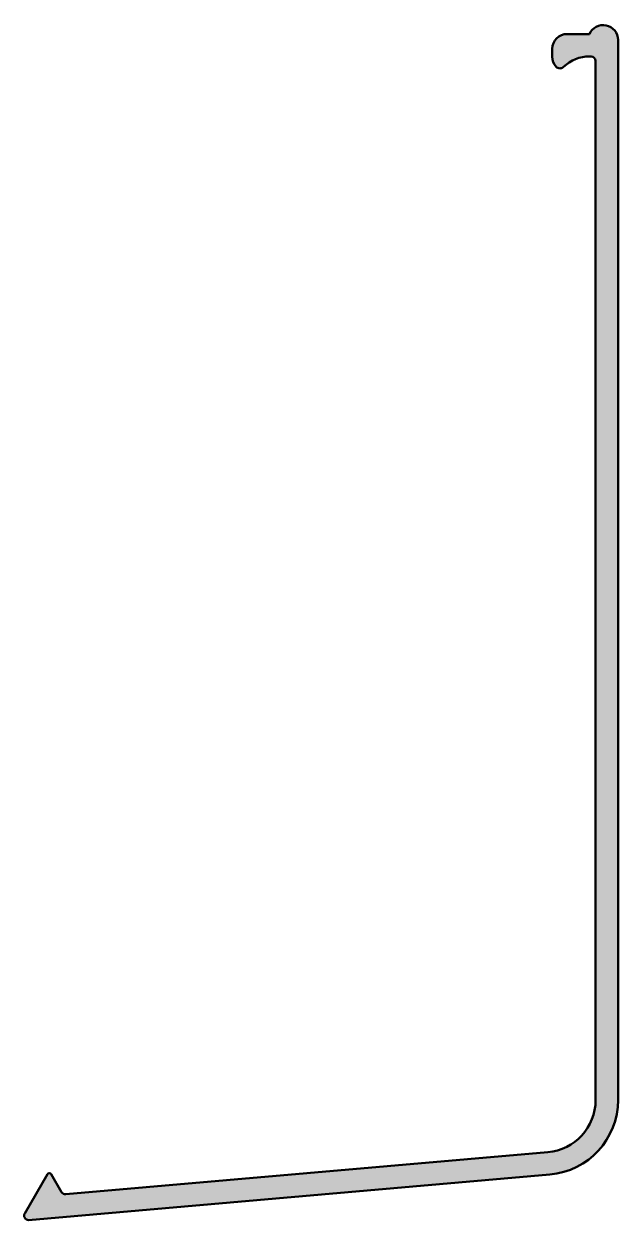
# Model space of a CAD drawing. Extents: x -39.7 to 0, y 0 to 80.
import ezdxf

# ---------------------------------------------------------------- set-up
doc = ezdxf.new("R2010")
doc.units = 0
doc.layers.add('0S-Alu contour', color=7, linetype='Continuous', lineweight=50)
doc.layers.add('0S-Alu hatch', color=252, linetype='Continuous', lineweight=25)

# ---------------------------------------------------------------- blocks, each defined once
blk = doc.blocks.new('485200__5F7F2138_EC8A_4442_9D81_560089F6FAC3_')
at = {"layer": '0S-Alu hatch'}
h = blk.add_hatch(color=256, dxfattribs=at)
edge = h.paths.add_edge_path()
edge.add_ellipse((-3.4, 77.8484027394611), major_axis=(-1.000000000000001, 0), ratio=1, start_angle=0, end_angle=42.41267658991728, ccw=False)
edge.add_line((-4.400000000000001, 77.8484027394611), (-4.4, 78.36))
edge.add_ellipse((-3.4, 78.36), major_axis=(-1, 0), ratio=1, start_angle=270.0000000000001, end_angle=360, ccw=False)
edge.add_line((-3.400000000000001, 79.35999999999999), (-1.916515138991165, 79.35999999999999))
edge.add_ellipse((-1.000000000000003, 78.96), major_axis=(-0.9999999999999992, 0), ratio=1, start_angle=180, end_angle=336.42182152179777, ccw=False)
edge.add_line((-3.7e-15, 78.96), (-3.1e-15, 8.031755530583837))
edge.add_ellipse((-5, 8.031755530583837), major_axis=(-4.999999999999994, 0), ratio=1, start_angle=95, end_angle=180, ccw=False)
edge.add_line((-4.564221286261709, 3.050782040125114), (-39.40000000000002, 0.0030463175753255))
edge.add_ellipse((-39.40000000000002, 0.3030463175753084), major_axis=(-0.2999999999999829, 0), ratio=1, start_angle=-29.99999999999909, end_angle=90.00000000000142, ccw=False)
edge.add_line((-39.65980762113535, 0.4530463175752982), (-38.14695634768197, 3.073381587491851))
edge.add_ellipse((-38.01705253711429, 2.998381587491834), major_axis=(-0.1500000000000233, 0), ratio=1, start_angle=210.0000000000024, end_angle=329.9999999999976, ccw=False)
edge.add_line((-37.88714872654661, 3.073381587491851), (-37.19556053912113, 1.875515708956442))
edge.add_arc((-36.9357529179858, 2.025515708956421), 0.2999999999999883, 209.9999999999966, 275.0000000000008)
edge.add_line((-36.9096061951615, 1.726657299528909), (-4.694954900383201, 4.545074087262733))
edge.add_arc((-5.00000000000003, 8.031755530583862), 3.50000000000002, 275.0000000000004, 360)
edge.add_line((-1.500000000000008, 8.031755530583851), (-1.5, 77.55999999999999))
edge.add_arc((-1.800000000000006, 77.55999999999997), 0.3000000000000058, 0, 89.99999999999895)
edge.add_line((-1.8, 77.85999999999999), (-1.9, 77.85999999999999))
edge.add_arc((-1.900000000000019, 75.36), 2.499999999999985, 89.99999999999957, 134.0034273488994)
edge.add_ellipse((-3.879898987322333, 77.40999999999998), major_axis=(-0.3499999999999959, 0), ratio=1, start_angle=42.412676589917226, end_angle=134.0034273489014, ccw=False)
at = {"layer": '0S-Alu contour', "color": 7}
for points in [[(-3.400000000000001, 79.35999999999999), (-1.916515138991165, 79.35999999999999)], [(-3.7e-15, 78.96), (-3.1e-15, 8.031755530583837)], [(-4.400000000000001, 77.8484027394611), (-4.4, 78.36)], [(-1.8, 77.85999999999999), (-1.9, 77.85999999999999)], [(-1.500000000000008, 8.031755530583851), (-1.5, 77.55999999999999)], [(-36.9096061951615, 1.726657299528909), (-4.694954900383201, 4.545074087262733)], [(-39.65980762113535, 0.4530463175752982), (-38.14695634768197, 3.073381587491851)], [(-4.564221286261709, 3.050782040125114), (-39.40000000000001, 0.0030463175753255)], [(-37.88714872654661, 3.073381587491851), (-37.19556053912113, 1.875515708956442)]]:
    blk.add_lwpolyline(points, dxfattribs=at)
at = {"layer": '0S-Alu contour', "color": 7, "extrusion": (0, 0, -1)}
for centre, radius, start, end in [((1.000000000000003, 78.96), 0.9999999999999992, 23.57817847820225, 180), ((3.4, 78.36), 1, 0, 89.99999999999991), ((3.4, 77.8484027394611), 1.000000000000001, 317.5873234100827, 0), ((3.879898987322333, 77.40999999999998), 0.3499999999999959, 225.9965726510987, 317.5873234100828), ((5, 8.031755530583837), 4.999999999999994, 180, 265), ((38.01705253711429, 2.998381587491834), 0.1500000000000233, 30.00000000000238, 149.9999999999976), ((39.40000000000002, 0.3030463175753084), 0.2999999999999829, 269.9999999999986, 29.99999999999911)]:
    blk.add_arc(centre, radius, start, end, dxfattribs=at)
at = {"layer": '0S-Alu contour', "color": 7}
for centre, radius, start, end in [((-1.900000000000019, 75.36), 2.499999999999985, 89.99999999999957, 134.0034273488994), ((-1.800000000000006, 77.55999999999997), 0.3000000000000058, 0, 89.99999999999895), ((-5.00000000000003, 8.031755530583862), 3.50000000000002, 275.0000000000004, 0), ((-36.9357529179858, 2.025515708956421), 0.2999999999999883, 209.9999999999966, 275.0000000000008)]:
    blk.add_arc(centre, radius, start, end, dxfattribs=at)
blk = doc.blocks.new('485200__FE2AFB94_843D_4222_BBEF_C7E2576CB032_')
at = {"layer": '0S-Alu contour', "color": 7}
blk.add_blockref('485200__5F7F2138_EC8A_4442_9D81_560089F6FAC3_', (0, 0), dxfattribs=at)

msp = doc.modelspace()

# ---------------------------------------------------------------- block references
at = {"layer": '0S-Alu contour', "color": 7}
msp.add_blockref('485200__FE2AFB94_843D_4222_BBEF_C7E2576CB032_', (0, 0), dxfattribs=at)

doc.saveas('drawing.dxf')
